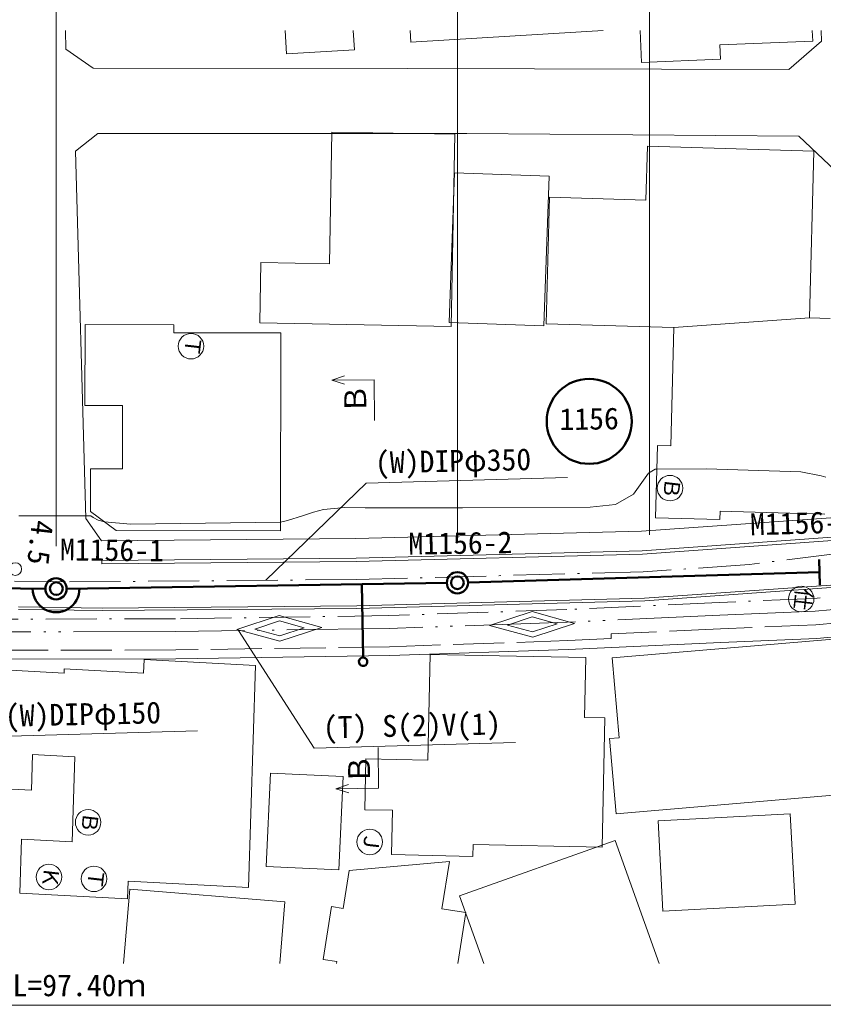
# Model space of a CAD drawing. Units: millimetres on the paper. Extents: x 20 to 1662, y 20 to 574.
# Drawn here: x 330.2 to 424.7, y 392.6 to 508.5 of the extents above; entities that cross this region are included whole.
import ezdxf
from ezdxf.enums import TextEntityAlignment as Align

# ---------------------------------------------------------------- set-up
doc = ezdxf.new("R2010")
doc.units = ezdxf.units.MM
for name, pattern in [('DASHED', [7.5, 6, -1.5]), ('DASHED_DOTTED', [9.25, 6, -1.5, 0.25, -1.5]), ('LONG_DASHED_DOUBLE_DOTTED', [17, 12, -1.5, 0.25, -1.5, 0.25, -1.5])]:
    doc.linetypes.add(name, pattern=pattern)
for name, color, linetype, lineweight in [('D-BGD', 8, 'Continuous', 13), ('D-BGD(NTT)', 30, 'LONG_DASHED_DOUBLE_DOTTED', 13), ('D-BGD(水道)', 4, 'DASHED_DOTTED', 13), ('D-BGD-HTXT', 7, 'Continuous', 13), ('D-STR-DIM', 7, 'Continuous', 13), ('D-STR（管路）', 1, 'Continuous', 50), ('D-SUV', 8, 'Continuous', 13), ('取付管', 1, 'Continuous', 50), ('横断番号', 7, 'Continuous', 13), ('水周り', 3, 'Continuous', 13)]:
    doc.layers.add(name, color=color, linetype=linetype, lineweight=lineweight)
doc.styles.add('ＭＳ ゴシック', font='')
doc.styles.get('ＭＳ ゴシック').set_extended_font_data('MS Gothic')

msp = doc.modelspace()

# ---------------------------------------------------------------- linework, layer by layer
at = {"layer": 'D-BGD'}
for p, q in [((423.092, 473.424), (407.154, 472.262)), ((403.439, 446.024), (425.777, 447.607)), ((403.458, 445.625), (425.806, 447.208)), ((339.88, 444.882), (369.786, 445.142)), ((369.786, 445.142), (403.439, 446.024)), ((369.793, 444.742), (403.458, 445.625)), ((339.883, 444.482), (339.88, 444.882)), ((339.883, 444.482), (369.793, 444.742)), ((437.068, 442.792), (403.71, 440.43)), ((437.098, 442.494), (403.725, 440.13)), ((403.71, 440.43), (369.884, 439.542)), ((330.105, 439.426), (339.928, 439.282)), ((369.884, 439.542), (339.928, 439.282)), ((369.889, 439.242), (339.931, 438.982)), ((403.725, 440.13), (369.889, 439.242)), ((339.931, 438.982), (330.101, 439.126)), ((360.763, 438.386), (355.761, 436.761)), ((365.758, 437.01), (360.763, 438.386)), ((390.492, 438.856), (385.491, 437.231)), ((390.506, 438.229), (387.593, 437.283)), ((395.487, 437.48), (390.492, 438.856)), ((393.415, 437.428), (390.506, 438.229)), ((360.777, 437.76), (357.864, 436.814)), ((363.686, 436.958), (360.777, 437.76)), ((360.82, 436.013), (363.686, 436.958)), ((360.837, 435.387), (365.758, 437.01)), ((385.491, 437.231), (390.566, 435.857)), ((387.593, 437.283), (390.549, 436.483)), ((390.549, 436.483), (393.415, 437.428)), ((390.566, 435.857), (395.487, 437.48)), ((355.761, 436.761), (360.837, 435.387)), ((357.864, 436.814), (360.82, 436.013))]:
    msp.add_line(p, q, dxfattribs=at)
at = {"layer": 'D-BGD', "linetype": 'DASHED'}
for p, q in [((433.854, 438.166), (423.859, 437.314)), ((423.859, 437.314), (412.621, 436.843)), ((412.621, 436.843), (399.768, 436.248)), ((399.793, 435.689), (399.768, 436.248)), ((373.712, 434.734), (348.58, 434.351)), ((394.697, 435.453), (373.712, 434.734)), ((399.793, 435.689), (394.697, 435.453)), ((348.58, 434.351), (322.675, 434.298))]:
    msp.add_line(p, q, dxfattribs=at)
at = {"layer": 'D-BGD(NTT)'}
for p, q in [((433.705, 439.759), (423.757, 438.911)), ((412.551, 438.441), (394.61, 437.612)), ((423.757, 438.911), (412.551, 438.441)), ((394.61, 437.612), (373.659, 436.893)), ((348.561, 436.511), (322.681, 436.458)), ((373.659, 436.893), (348.561, 436.511))]:
    msp.add_line(p, q, dxfattribs=at)
at = {"layer": 'D-BGD(水道)'}
for p, q in [((472.294, 451.356), (416.046, 444.411)), ((416.046, 444.411), (403.56, 443.527)), ((335.622, 442.345), (281.628, 443.148)), ((403.56, 443.527), (369.83, 442.642)), ((369.83, 442.642), (335.622, 442.345)), ((423.662, 440.409), (412.485, 439.94)), ((433.565, 441.252), (423.662, 440.409)), ((412.485, 439.94), (394.55, 439.111)), ((373.622, 438.393), (348.548, 438.011)), ((394.55, 439.111), (373.622, 438.393)), ((348.548, 438.011), (322.686, 437.958))]:
    msp.add_line(p, q, dxfattribs=at)
at = {"layer": 'D-BGD(水道)', "linetype": 'Continuous'}
msp.add_circle((422.127, 440.344), 1.5, dxfattribs=at)
at = {"layer": 'D-BGD-HTXT'}
for p, q in [((370.987, 453.962), (394.644, 454.628)), ((370.987, 453.962), (359.162, 442.549)), ((364.864, 422.82), (355.944, 436.623)), ((327.471, 424.186), (351.128, 424.853)), ((364.864, 422.82), (388.521, 423.486))]:
    msp.add_line(p, q, dxfattribs=at)
at = {"layer": 'D-STR-DIM'}
for p, q in [((334.508, 446.539), (334.508, 526.764)), ((334.508, 446.539), (334.508, 526.764)), ((381.703, 447.254), (381.703, 526.764)), ((381.703, 447.254), (381.703, 526.764)), ((404.294, 447.905), (404.294, 518.764)), ((232, 392.568), (426.8, 392.568))]:
    msp.add_line(p, q, dxfattribs=at)
at = {"layer": 'D-STR（管路）'}
for p, q in [((424.328, 441.983), (424.242, 444.981)), ((424.285, 443.482), (382.952, 442.29)), ((333.258, 441.552), (278.362, 442.138)), ((380.453, 442.235), (335.758, 441.558))]:
    msp.add_line(p, q, dxfattribs=at)
for centre, radius in [((397.199, 461.234), 5), ((334.508, 441.539), 1.25), ((381.703, 442.254), 1.25), ((381.703, 442.254), 0.75), ((334.539, 441.567), 0.75)]:
    msp.add_circle(centre, radius, dxfattribs=at)
msp.add_arc((334.508, 441.539), 2.75, 179.38895, 0.86754, dxfattribs=at)
at = {"layer": 'D-SUV'}
for p, q in [((335.652, 505.004), (335.611, 507.194)), ((361.599, 504.449), (361.43, 507.194)), ((369.451, 507.194), (369.586, 504.918)), ((376.213, 505.825), (376.128, 507.194)), ((398.824, 507.194), (376.213, 505.825)), ((403.339, 503.444), (403.193, 507.194)), ((423.426, 507.194), (423.479, 505.954)), ((424.474, 507.194), (424.526, 505.954)), ((423.479, 505.954), (412.555, 505.502)), ((412.555, 505.502), (412.623, 503.823)), ((424.526, 505.954), (420.656, 502.595)), ((338.879, 502.78), (335.652, 505.004)), ((369.586, 504.918), (361.599, 504.449)), ((412.623, 503.823), (403.339, 503.444)), ((375.794, 502.712), (338.879, 502.78)), ((420.656, 502.595), (375.794, 502.712)), ((339.439, 495.065), (336.787, 493.015)), ((382.806, 495.079), (339.439, 495.065)), ((366.667, 479.767), (366.942, 495.257)), ((366.942, 495.257), (381.408, 494.999)), ((381.408, 494.999), (380.977, 472.4)), ((421.847, 494.767), (382.806, 495.079)), ((426.879, 490.04), (421.847, 494.767)), ((336.787, 493.015), (338.031, 449.828)), ((403.867, 487.236), (404.036, 493.599)), ((404.036, 493.599), (423.618, 493.013)), ((423.618, 493.013), (423.092, 473.424)), ((380.75, 472.869), (381.367, 490.454)), ((381.367, 490.454), (392.495, 490.057)), ((392.495, 490.057), (391.857, 472.474)), ((392.126, 472.705), (392.531, 487.577)), ((392.531, 487.577), (403.867, 487.236)), ((358.475, 472.799), (358.59, 479.912)), ((358.59, 479.912), (366.667, 479.767)), ((391.857, 472.474), (380.75, 472.869)), ((423.092, 473.424), (425.539, 473.344)), ((337.91, 463.11), (337.918, 472.611)), ((337.918, 472.611), (348.365, 472.595)), ((348.365, 472.595), (348.357, 471.65)), ((380.977, 472.4), (358.475, 472.799)), ((407.154, 472.262), (392.126, 472.705)), ((406.779, 458.353), (407.154, 472.262)), ((348.357, 471.65), (360.937, 471.629)), ((360.937, 471.629), (360.913, 448.359)), ((342.339, 463.102), (337.91, 463.11)), ((342.324, 455.635), (342.339, 463.102)), ((404.98, 449.904), (405.213, 458.393)), ((405.213, 458.393), (406.779, 458.353)), ((338.566, 450.632), (338.56, 455.646)), ((338.56, 455.646), (342.324, 455.635)), ((404.934, 455.626), (404.175, 455.15)), ((405.135, 455.623), (404.934, 455.626)), ((410.935, 455.639), (405.135, 455.623)), ((422.07, 455.302), (410.935, 455.639)), ((404.175, 455.15), (402.42, 452.675)), ((424.473, 454.844), (422.07, 455.302)), ((425.036, 454.658), (424.473, 454.844)), ((402.42, 452.675), (400.306, 451.449)), ((365.972, 450.856), (364.772, 450.572)), ((368.458, 451.113), (365.972, 450.856)), ((370.85, 451.079), (368.458, 451.113)), ((382.284, 451.07), (370.85, 451.079)), ((397.329, 451.128), (382.284, 451.07)), ((400.306, 451.449), (397.329, 451.128)), ((338.023, 450.111), (330.151, 450.112)), ((338.083, 450.104), (338.023, 450.111)), ((338.031, 449.828), (339.86, 447.182)), ((338.348, 450.134), (338.083, 450.104)), ((338.606, 450.104), (338.348, 450.134)), ((341.59, 448.392), (338.566, 450.632)), ((338.868, 449.933), (338.606, 450.104)), ((339.474, 449.602), (338.868, 449.933)), ((363.491, 450.115), (361.737, 449.572)), ((364.772, 450.572), (363.491, 450.115)), ((403.328, 448.322), (425.615, 449.901)), ((412.563, 449.674), (404.98, 449.904)), ((412.578, 450.679), (412.563, 449.674)), ((424.919, 450.323), (412.578, 450.679)), ((340.218, 449.415), (339.474, 449.602)), ((340.218, 449.415), (343.267, 449.144)), ((343.267, 449.144), (360.908, 449.366)), ((361.737, 449.572), (360.908, 449.366)), ((339.86, 447.182), (369.746, 447.441)), ((360.913, 448.359), (341.59, 448.392)), ((369.746, 447.441), (403.328, 448.322)), ((399.898, 433.417), (432.023, 436.157)), ((434.004, 436.573), (423.96, 435.717)), ((412.692, 435.244), (394.739, 434.414)), ((423.96, 435.717), (412.692, 435.244)), ((373.738, 433.694), (348.589, 433.311)), ((394.739, 434.414), (373.738, 433.694)), ((378.22, 421.4), (378.485, 433.831)), ((378.485, 433.831), (396.782, 433.454)), ((396.782, 433.454), (396.634, 426.405)), ((348.589, 433.311), (322.672, 433.258)), ((344.81, 431.613), (344.874, 433.216)), ((344.874, 433.216), (357.959, 432.513)), ((357.959, 432.513), (357.126, 406.417)), ((400.708, 424.022), (399.898, 433.417)), ((324.364, 432.217), (335.449, 431.624)), ((335.449, 431.624), (335.467, 432.126)), ((335.467, 432.126), (344.81, 431.613)), ((396.634, 426.405), (399.024, 426.351)), ((399.024, 426.351), (398.703, 411.167)), ((399.59, 423.93), (400.708, 424.022)), ((400.36, 415.063), (399.59, 423.93)), ((331.751, 422.065), (331.607, 417.854)), ((336.732, 421.793), (331.751, 422.065)), ((336.404, 411.785), (336.732, 421.793)), ((370.804, 415.571), (370.93, 421.556)), ((370.93, 421.556), (378.22, 421.4)), ((359.221, 408.873), (359.721, 419.848)), ((359.721, 419.848), (368.273, 419.466)), ((368.273, 419.466), (367.773, 408.491)), ((331.607, 417.854), (323.903, 418.258)), ((433.585, 417.918), (400.36, 415.063)), ((374.057, 415.498), (370.804, 415.571)), ((373.941, 410.297), (374.057, 415.498)), ((405.302, 414.272), (420.839, 415.099)), ((420.839, 415.099), (421.425, 404.462)), ((405.866, 403.618), (405.302, 414.272)), ((330.255, 405.769), (330.462, 412.107)), ((330.462, 412.107), (336.404, 411.785)), ((381.956, 405.427), (400.261, 411.934)), ((383.54, 411.486), (383.499, 410.081)), ((398.703, 411.167), (383.54, 411.486)), ((400.261, 411.934), (405.417, 397.467)), ((383.499, 410.081), (373.941, 410.297)), ((368.972, 408.413), (380.771, 409.469)), ((380.771, 409.469), (379.887, 403.894)), ((367.773, 408.491), (359.221, 408.873)), ((368.278, 403.964), (368.972, 408.413)), ((342.98, 407.181), (342.899, 405.077)), ((357.126, 406.417), (342.98, 407.181)), ((342.899, 405.077), (330.255, 405.769)), ((342.453, 397.467), (343.171, 406.213)), ((343.171, 406.213), (361.419, 404.714)), ((361.419, 404.714), (360.821, 397.467)), ((384.793, 397.467), (381.956, 405.427)), ((365.915, 397.955), (366.894, 404.184)), ((366.894, 404.184), (368.278, 403.964)), ((379.887, 403.894), (382.696, 403.47)), ((382.696, 403.47), (381.758, 397.467)), ((421.425, 404.462), (405.866, 403.618)), ((367.537, 397.707), (365.915, 397.955)), ((367.5, 397.467), (367.537, 397.707))]:
    msp.add_line(p, q, dxfattribs=at)
msp.add_circle((329.713, 443.862), 0.75, dxfattribs=at)
at = {"layer": '取付管'}
msp.add_line((370.604, 433.469), (370.474, 442.084), dxfattribs=at)
for start, end in [(83.42544, 263.42544), (263.42544, 83.42544)]:
    msp.add_arc((370.612, 432.969), 0.5, start, end, dxfattribs=at)
at = {"layer": '横断番号'}
for p, q in [((366.92, 466.078), (368.414, 466.593)), ((371.919, 466.129), (366.92, 466.078)), ((366.92, 466.078), (368.425, 465.593)), ((371.919, 466.129), (371.969, 461.33)), ((372.416, 418.084), (372.367, 422.884)), ((367.417, 418.033), (368.911, 418.548)), ((372.416, 418.084), (367.417, 418.033)), ((367.417, 418.033), (368.922, 417.548))]:
    msp.add_line(p, q, dxfattribs=at)
at = {"layer": '水周り'}
for centre in [(350.375, 470.073), (406.699, 453.38), (338.282, 414.083), (371.389, 411.776), (333.676, 407.657), (338.965, 407.434)]:
    msp.add_circle(centre, 1.5, dxfattribs=at)

# ---------------------------------------------------------------- texts
at = {"layer": 'D-BGD(水道)', "style": 'ＭＳ ゴシック'}
msp.add_text('仕', height=1.833, rotation=263.425, dxfattribs=at).set_placement((421.028, 441.729), align=Align.BOTTOM_LEFT)
at = {"layer": 'D-BGD-HTXT', "style": 'ＭＳ ゴシック'}
for s, p in [('(W)DIPφ350', (372.059, 454.326)), ('(W)DIPφ150', (328.543, 424.551)), ('(T) S(2)V(1)', (365.936, 423.184))]:
    msp.add_text(s, height=2.566, rotation=1.287, dxfattribs=at).set_placement(p, align=Align.BOTTOM_LEFT)
at = {"layer": 'D-STR-DIM', "style": 'ＭＳ ゴシック'}
msp.add_text('工事延長 L=97.40ｍ', height=2.566, dxfattribs=at).set_placement((313.65, 392.868), align=Align.BOTTOM_LEFT)
at = {"layer": 'D-STR（管路）', "style": 'ＭＳ ゴシック'}
for s, rotation, p in [('1156', 0.868, (393.726, 459.431)), ('M1156-3', 1.652, (416.172, 447.063)), ('M1156-1', 359.389, (334.954, 444.123)), ('M1156-2', 0.868, (375.976, 444.79))]:
    msp.add_text(s, height=2.566, rotation=rotation, dxfattribs=at).set_placement(p, align=Align.BOTTOM_LEFT)
at = {"layer": 'D-SUV', "style": 'ＭＳ ゴシック'}
msp.add_text('4.5', height=2.566, rotation=263.425, dxfattribs=at).set_placement((330.947, 449.804), align=Align.BOTTOM_LEFT)
at = {"layer": '横断番号', "style": 'ＭＳ ゴシック'}
for p in [(371.761, 462.127), (372.211, 418.582)]:
    msp.add_text('Ｂ', height=2.566, rotation=90.593, dxfattribs=at).set_placement(p, align=Align.BOTTOM_LEFT)
at = {"layer": '水周り', "style": 'ＭＳ ゴシック'}
for s, p in [('Ｔ', (349.277, 471.458)), ('Ｂ', (405.6, 454.765)), ('Ｂ', (337.183, 415.468)), ('Ｊ', (370.291, 413.161)), ('Ｋ', (332.578, 409.042)), ('Ｔ', (337.866, 408.819))]:
    msp.add_text(s, height=1.833, rotation=263.425, dxfattribs=at).set_placement(p, align=Align.BOTTOM_LEFT)

doc.saveas('drawing.dxf')
